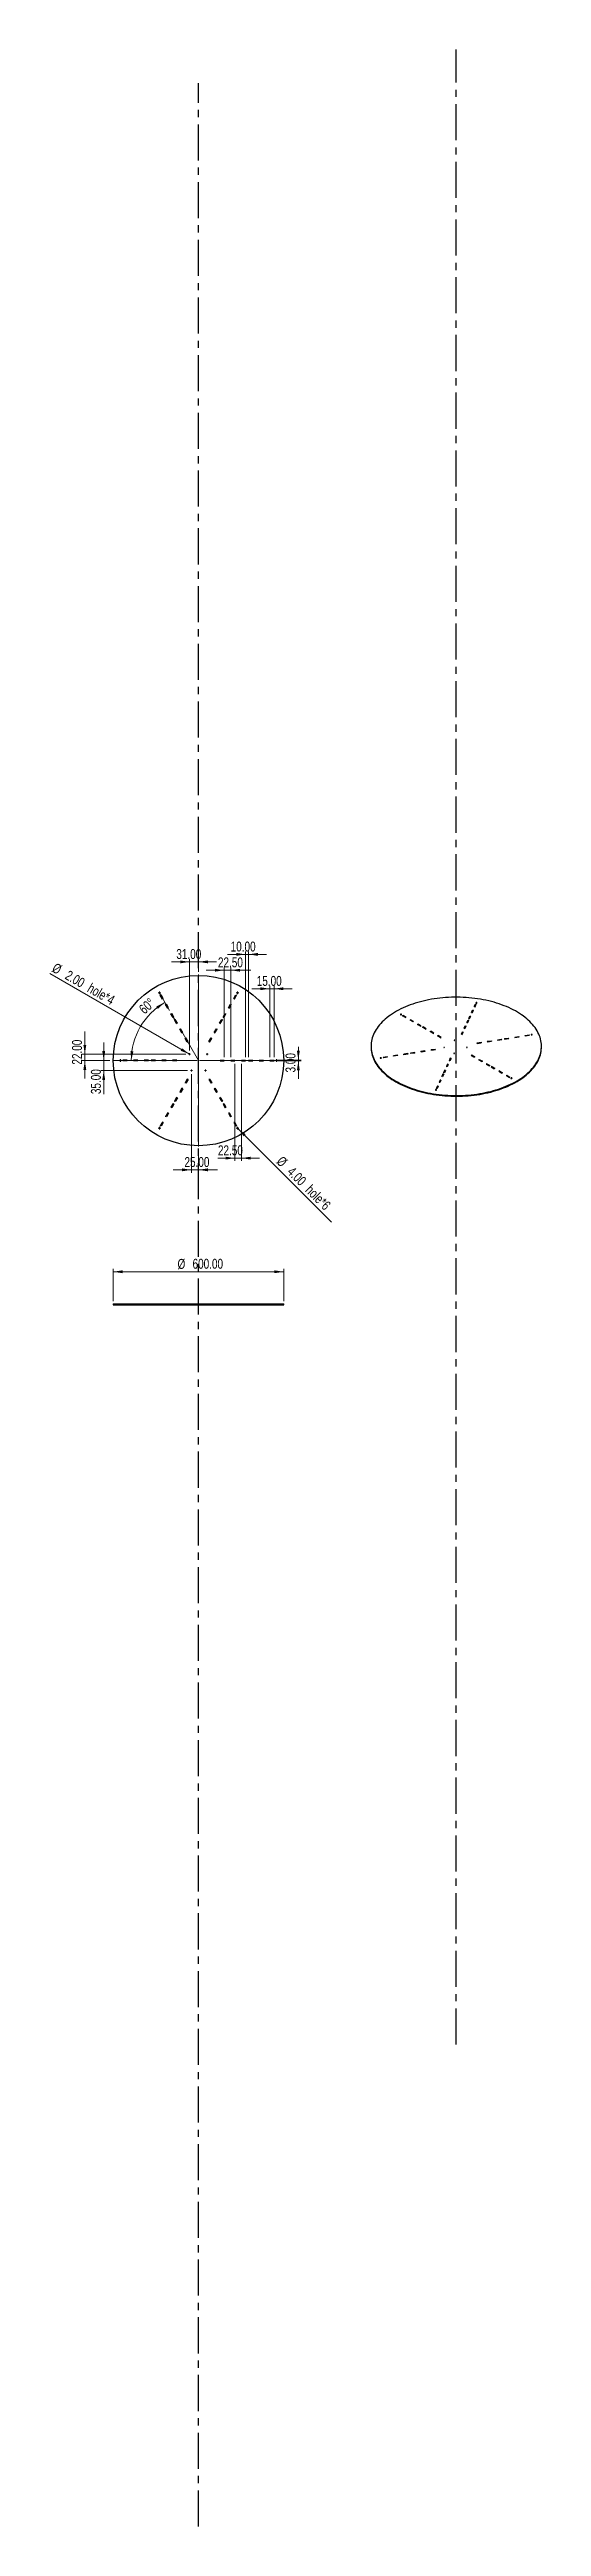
# Model space of a CAD drawing. Header units: millimetres. Extents: x 29 to 202, y -378 to 494.
import ezdxf

# ---------------------------------------------------------------- set-up
doc = ezdxf.new("R2010")
doc.units = ezdxf.units.MM
doc.header["$PDSIZE"] = -1
doc.linetypes.add('CENTERX2', pattern=[20.32, 12.7, -2.54, 2.54, -2.54])
doc.styles.add('SLDTEXTSTYLE0', font='TXT', dxfattribs={"width": 0.75})
doc.dimstyles.new('SLDDIMSTYLE0', dxfattribs={"dimtxt": 3.5, "dimasz": 3.302, "dimexe": 0, "dimexo": 0.0625, "dimgap": 0.875, "dimtad": 1, "dimlfac": 10, "dimrnd": 1e-09, "dimzin": 4, "dimdsep": 46, "dimtxsty": 'SLDTEXTSTYLE0', "dimsah": 1, "dimcen": 0.09, "dimadec": 0, "dimazin": 1, "dimtfac": 1, "dimtofl": 0, "dimtmove": 0, "dimatfit": 3, "dimfxl": 1, "dimfrac": 2, "dimtolj": 1, "dimtzin": 12, "dimarcsym": 0})
doc.dimstyles.new('SLDDIMSTYLE1', dxfattribs={"dimtxt": 3.5, "dimasz": 3.302, "dimexe": 0, "dimexo": 0.0625, "dimgap": 0.875, "dimtad": 1, "dimdec": 4, "dimlfac": 10, "dimzin": 12, "dimdsep": 46, "dimtxsty": 'SLDTEXTSTYLE0', "dimsah": 1, "dimcen": 0.09, "dimazin": 3, "dimtfac": 1, "dimtofl": 0, "dimtmove": 0, "dimatfit": 3, "dimfxl": 1, "dimfrac": 2, "dimtolj": 1, "dimtzin": 12, "dimarcsym": 0})
doc.dimstyles.new('SLDDIMSTYLE2', dxfattribs={"dimtxt": 3.5, "dimasz": 3.302, "dimexe": 0, "dimexo": 0.0625, "dimgap": 0.875, "dimtad": 1, "dimlfac": 10, "dimrnd": 1e-09, "dimzin": 4, "dimdsep": 46, "dimtxsty": 'SLDTEXTSTYLE0', "dimblk1": 'NONE', "dimsah": 1, "dimcen": 0, "dimadec": 0, "dimazin": 1, "dimtfac": 1, "dimtmove": 0, "dimatfit": 3, "dimldrblk": 'NONE', "dimfxl": 1, "dimfrac": 2, "dimtolj": 1, "dimtzin": 12, "dimarcsym": 0})
doc.dimstyles.new('SLDDIMSTYLE3', dxfattribs={"dimtxt": 3.5, "dimasz": 3.302, "dimexe": 0, "dimexo": 0.0625, "dimgap": 0.875, "dimtad": 1, "dimlfac": 10, "dimrnd": 1e-09, "dimzin": 4, "dimdsep": 46, "dimtxsty": 'SLDTEXTSTYLE0', "dimsah": 1, "dimcen": 0.09, "dimadec": 0, "dimazin": 1, "dimtfac": 1, "dimtmove": 0, "dimatfit": 0, "dimfxl": 1, "dimfrac": 2, "dimtolj": 1, "dimtzin": 12, "dimarcsym": 0})

# ---------------------------------------------------------------- blocks, each defined once
blk = doc.blocks.new('_D')
at = {"color": 7, "linetype": 'Continuous', "lineweight": 0}
for p, q in [((51.69, 52.97), (51.69, 64.31)), ((111.69, 63.31), (51.69, 63.31)), ((111.69, 52.97), (111.69, 64.31))]:
    blk.add_line(p, q, dxfattribs=at)
at = {"color": 7, "linetype": 'Continuous', "lineweight": 18}
for points in [[(51.69, 63.31), (55, 62.81), (55, 63.82)], [(111.69, 63.31), (108.39, 63.82), (108.39, 62.81)]]:
    blk.add_solid(points, dxfattribs=at)
at = {"color": 7, "linetype": 'Continuous', "lineweight": 18, "char_height": 3.5, "attachment_point": 1, "style": 'SLDTEXTSTYLE0'}
for s, insert in [('%%c', (74.33, 67.83)), ('600.00', (79.61, 67.88))]:
    blk.add_mtext(s, dxfattribs=dict(at, insert=insert))
blk = doc.blocks.new('_D_1')
at = {"color": 7, "linetype": 'Continuous', "lineweight": 18}
blk.add_arc((81.69, 137.69), 23.65, 120, 180, dxfattribs=at)
for points in [[(69.87, 158.17), (66.85, 156.74), (67.41, 155.9)], [(58.04, 137.69), (58.78, 140.94), (57.76, 141.01)]]:
    blk.add_solid(points, dxfattribs=at)
at = {"color": 7, "linetype": 'Continuous', "lineweight": 18, "insert": (60.38, 156.43), "char_height": 3.5, "attachment_point": 1, "rotation": 41.53491, "style": 'SLDTEXTSTYLE0'}
blk.add_mtext('60°', dxfattribs=at)
blk = doc.blocks.new('_D_2')
at = {"color": 7, "linetype": 'Continuous', "lineweight": 0}
for q in [(29.32, 168.34), (78.68, 139.84)]:
    blk.add_line((78.51, 139.94), q, dxfattribs=at)
at = {"color": 7, "linetype": 'Continuous', "lineweight": 18}
blk.add_solid([(78.51, 139.94), (75.9, 142.03), (75.39, 141.15)], dxfattribs=at)
at = {"color": 7, "linetype": 'Continuous', "lineweight": 18, "char_height": 3.5, "attachment_point": 1, "rotation": 330, "style": 'SLDTEXTSTYLE0'}
for s, insert in [('%%c', (31.57, 172.24)), ('2.00', (36.17, 169.64)), ('hole*4', (44.01, 165.12))]:
    blk.add_mtext(s, dxfattribs=dict(at, insert=insert))
blk = doc.blocks.new('_None')
blk = doc.blocks.new('_D_3')
at = {"color": 7, "linetype": 'Continuous', "lineweight": 0}
for p, q in [((78.59, 172.43), (72.24, 172.43)), ((78.59, 141.24), (78.59, 173.43)), ((78.59, 172.43), (81.69, 172.43)), ((81.69, 168.94), (81.69, 173.43)), ((81.69, 172.43), (88.04, 172.43))]:
    blk.add_line(p, q, dxfattribs=at)
at = {"color": 7, "linetype": 'Continuous', "lineweight": 18}
for points in [[(78.59, 172.43), (75.29, 172.93), (75.29, 171.92)], [(81.69, 172.43), (85, 171.92), (85, 172.93)]]:
    blk.add_solid(points, dxfattribs=at)
at = {"color": 7, "linetype": 'Continuous', "lineweight": 18, "insert": (73.9, 176.94), "char_height": 3.5, "attachment_point": 1, "style": 'SLDTEXTSTYLE0'}
blk.add_mtext('31.00', dxfattribs=at)
blk = doc.blocks.new('_D_4')
at = {"color": 7, "linetype": 'Continuous', "lineweight": 0}
for p, q in [((77.24, 139.89), (40.69, 139.89)), ((41.69, 139.89), (41.69, 147.89)), ((41.69, 139.89), (41.69, 137.69)), ((50.44, 137.69), (40.69, 137.69)), ((41.69, 137.69), (41.69, 131.34))]:
    blk.add_line(p, q, dxfattribs=at)
at = {"color": 7, "linetype": 'Continuous', "lineweight": 18}
for points in [[(41.69, 139.89), (42.2, 143.19), (41.19, 143.19)], [(41.69, 137.69), (41.19, 134.38), (42.2, 134.38)]]:
    blk.add_solid(points, dxfattribs=at)
at = {"color": 7, "linetype": 'Continuous', "lineweight": 18, "insert": (37.18, 136.25), "char_height": 3.5, "attachment_point": 1, "rotation": 90, "style": 'SLDTEXTSTYLE0'}
blk.add_mtext('22.00', dxfattribs=at)
blk = doc.blocks.new('_D_5')
at = {"color": 7, "linetype": 'Continuous', "lineweight": 0}
for p, q in [((79.19, 132.84), (79.19, 98.2)), ((81.69, 106.44), (81.69, 98.2)), ((79.19, 99.2), (72.84, 99.2)), ((79.19, 99.2), (81.69, 99.2)), ((81.69, 99.2), (88.41, 99.2))]:
    blk.add_line(p, q, dxfattribs=at)
at = {"color": 7, "linetype": 'Continuous', "lineweight": 18}
for points in [[(79.19, 99.2), (75.89, 99.71), (75.89, 98.69)], [(81.69, 99.2), (85, 98.69), (85, 99.71)]]:
    blk.add_solid(points, dxfattribs=at)
at = {"color": 7, "linetype": 'Continuous', "lineweight": 18, "insert": (76.77, 103.71), "char_height": 3.5, "attachment_point": 1, "style": 'SLDTEXTSTYLE0'}
blk.add_mtext('25.00', dxfattribs=at)
blk = doc.blocks.new('_D_6')
at = {"color": 7, "linetype": 'Continuous', "lineweight": 0}
for p, q in [((48.34, 137.69), (48.34, 144.04)), ((50.44, 137.69), (47.34, 137.69)), ((77.84, 134.19), (47.34, 134.19)), ((48.34, 134.19), (48.34, 137.69)), ((48.34, 134.19), (48.34, 125.86))]:
    blk.add_line(p, q, dxfattribs=at)
at = {"color": 7, "linetype": 'Continuous', "lineweight": 18}
for points in [[(48.34, 137.69), (48.85, 140.99), (47.83, 140.99)], [(48.34, 134.19), (47.83, 130.88), (48.85, 130.88)]]:
    blk.add_solid(points, dxfattribs=at)
at = {"color": 7, "linetype": 'Continuous', "lineweight": 18, "insert": (43.83, 125.86), "char_height": 3.5, "attachment_point": 1, "rotation": 90, "style": 'SLDTEXTSTYLE0'}
blk.add_mtext('35.00', dxfattribs=at)
blk = doc.blocks.new('_D_7')
at = {"color": 7, "linetype": 'Continuous', "lineweight": 0}
for p, q in [((106.79, 162.97), (100.44, 162.97)), ((106.79, 138.84), (106.79, 163.97)), ((106.79, 162.97), (108.29, 162.97)), ((108.29, 138.84), (108.29, 163.97)), ((108.29, 162.97), (114.64, 162.97))]:
    blk.add_line(p, q, dxfattribs=at)
at = {"color": 7, "linetype": 'Continuous', "lineweight": 18}
for points in [[(106.79, 162.97), (103.49, 163.48), (103.49, 162.46)], [(108.29, 162.97), (111.6, 162.46), (111.6, 163.48)]]:
    blk.add_solid(points, dxfattribs=at)
at = {"color": 7, "linetype": 'Continuous', "lineweight": 18, "insert": (102.21, 167.48), "char_height": 3.5, "attachment_point": 1, "style": 'SLDTEXTSTYLE0'}
blk.add_mtext('15.00', dxfattribs=at)
blk = doc.blocks.new('_D_8')
at = {"color": 7, "linetype": 'Continuous', "lineweight": 0}
for p, q in [((116.85, 137.84), (116.85, 142.53)), ((109.29, 137.84), (117.85, 137.84)), ((109.29, 137.54), (117.85, 137.54)), ((116.85, 137.84), (116.85, 137.54)), ((116.85, 137.54), (116.85, 131.19))]:
    blk.add_line(p, q, dxfattribs=at)
at = {"color": 7, "linetype": 'Continuous', "lineweight": 18}
for points in [[(116.85, 137.84), (117.36, 141.14), (116.35, 141.14)], [(116.85, 137.54), (116.35, 134.23), (117.36, 134.23)]]:
    blk.add_solid(points, dxfattribs=at)
at = {"color": 7, "linetype": 'Continuous', "lineweight": 18, "insert": (112.34, 133.48), "char_height": 3.5, "attachment_point": 1, "rotation": 90, "style": 'SLDTEXTSTYLE0'}
blk.add_mtext('3.00', dxfattribs=at)
blk = doc.blocks.new('_D_9')
at = {"color": 7, "linetype": 'Continuous', "lineweight": 0}
for q in [(95.3, 114.01), (128.52, 80.79)]:
    blk.add_line((95.58, 113.73), q, dxfattribs=at)
at = {"color": 7, "linetype": 'Continuous', "lineweight": 18}
blk.add_solid([(95.58, 113.73), (97.56, 111.03), (98.28, 111.75)], dxfattribs=at)
at = {"color": 7, "linetype": 'Continuous', "lineweight": 18, "char_height": 3.5, "attachment_point": 1, "rotation": 315, "style": 'SLDTEXTSTYLE0'}
for s, insert in [('%%c', (111.36, 104.32)), ('4.00', (115.13, 100.62)), ('hole*6', (121.53, 94.22))]:
    blk.add_mtext(s, dxfattribs=dict(at, insert=insert))
blk = doc.blocks.new('_D_10')
at = {"color": 7, "linetype": 'Continuous', "lineweight": 0}
for p, q in [((90.79, 169.48), (84.44, 169.48)), ((90.79, 138.84), (90.79, 170.48)), ((90.79, 169.48), (93.04, 169.48)), ((93.04, 138.84), (93.04, 170.48)), ((93.04, 169.48), (100.18, 169.48))]:
    blk.add_line(p, q, dxfattribs=at)
at = {"color": 7, "linetype": 'Continuous', "lineweight": 18}
for points in [[(90.79, 169.48), (87.49, 169.99), (87.49, 168.98)], [(93.04, 169.48), (96.35, 168.98), (96.35, 169.99)]]:
    blk.add_solid(points, dxfattribs=at)
at = {"color": 7, "linetype": 'Continuous', "lineweight": 18, "insert": (88.55, 174), "char_height": 3.5, "attachment_point": 1, "style": 'SLDTEXTSTYLE0'}
blk.add_mtext('22.50', dxfattribs=at)
blk = doc.blocks.new('_D_11')
at = {"color": 7, "linetype": 'Continuous', "lineweight": 0}
for p, q in [((94.54, 136.54), (94.54, 102.32)), ((96.79, 136.54), (96.79, 102.32)), ((94.54, 103.32), (88.55, 103.32)), ((94.54, 103.32), (96.79, 103.32)), ((96.79, 103.32), (103.14, 103.32))]:
    blk.add_line(p, q, dxfattribs=at)
at = {"color": 7, "linetype": 'Continuous', "lineweight": 18}
for points in [[(94.54, 103.32), (91.24, 103.82), (91.24, 102.81)], [(96.79, 103.32), (100.1, 102.81), (100.1, 103.82)]]:
    blk.add_solid(points, dxfattribs=at)
at = {"color": 7, "linetype": 'Continuous', "lineweight": 18, "insert": (88.55, 107.83), "char_height": 3.5, "attachment_point": 1, "style": 'SLDTEXTSTYLE0'}
blk.add_mtext('22.50', dxfattribs=at)
blk = doc.blocks.new('_D_12')
at = {"color": 7, "linetype": 'Continuous', "lineweight": 0}
for p, q in [((98.29, 175.07), (91.94, 175.07)), ((98.29, 138.84), (98.29, 176.07)), ((98.29, 175.07), (99.29, 175.07)), ((99.29, 138.84), (99.29, 176.07)), ((99.29, 175.07), (105.64, 175.07))]:
    blk.add_line(p, q, dxfattribs=at)
at = {"color": 7, "linetype": 'Continuous', "lineweight": 18}
for points in [[(98.29, 175.07), (94.99, 175.57), (94.99, 174.56)], [(99.29, 175.07), (102.6, 174.56), (102.6, 175.57)]]:
    blk.add_solid(points, dxfattribs=at)
at = {"color": 7, "linetype": 'Continuous', "lineweight": 18, "insert": (93.03, 179.58), "char_height": 3.5, "attachment_point": 1, "style": 'SLDTEXTSTYLE0'}
blk.add_mtext('10.00', dxfattribs=at)
blk = doc.blocks.new('SW_CENTERMARKSYMBOL_0')
at = {"color": 0, "linetype": 'Continuous', "lineweight": 18}
for p, q in [((0, 0.5), (0, 30.25)), ((-0.5, 0), (-30.25, 0)), ((0, 0), (-0.25, 0)), ((0, 0), (0, 0.25)), ((0, 0), (0, -0.25)), ((0, 0), (0.25, 0)), ((0.5, 0), (30.25, 0)), ((0, -0.5), (0, -30.25))]:
    blk.add_line(p, q, dxfattribs=at)
blk = doc.blocks.new('SW_CENTERMARKSYMBOL_1')
at = {"color": 0, "linetype": 'Continuous', "lineweight": 18}
for p, q in [((-0.25, 0), (-0.45, 0)), ((0, 0), (-0.25, 0)), ((0, 0.25), (0, 0.45)), ((0, 0), (0, 0.25)), ((0, 0), (0, -0.25)), ((0, 0), (0.25, 0)), ((0.25, 0), (0.45, 0)), ((0, -0.25), (0, -0.45))]:
    blk.add_line(p, q, dxfattribs=at)
blk = doc.blocks.new('SW_CENTERMARKSYMBOL_2')
at = {"color": 0, "linetype": 'Continuous', "lineweight": 18}
for p, q in [((-0.25, 0), (-0.45, 0)), ((0, 0), (-0.25, 0)), ((0, 0.25), (0, 0.45)), ((0, 0), (0, 0.25)), ((0, 0), (0, -0.25)), ((0, 0), (0.25, 0)), ((0.25, 0), (0.45, 0)), ((0, -0.25), (0, -0.45))]:
    blk.add_line(p, q, dxfattribs=at)
blk = doc.blocks.new('SW_CENTERMARKSYMBOL_3')
at = {"color": 0, "linetype": 'Continuous', "lineweight": 18}
for p, q in [((-0.25, 0), (-0.45, 0)), ((0, 0), (-0.25, 0)), ((0, 0.25), (0, 0.45)), ((0, 0), (0, 0.25)), ((0, 0), (0, -0.25)), ((0, 0), (0.25, 0)), ((0.25, 0), (0.45, 0)), ((0, -0.25), (0, -0.45))]:
    blk.add_line(p, q, dxfattribs=at)
blk = doc.blocks.new('SW_CENTERMARKSYMBOL_4')
at = {"color": 0, "linetype": 'Continuous', "lineweight": 18}
for p, q in [((-0.25, 0), (-0.45, 0)), ((0, 0), (-0.25, 0)), ((0, 0.25), (0, 0.45)), ((0, 0), (0, 0.25)), ((0, 0), (0, -0.25)), ((0, 0), (0.25, 0)), ((0.25, 0), (0.45, 0)), ((0, -0.25), (0, -0.45))]:
    blk.add_line(p, q, dxfattribs=at)
blk = doc.blocks.new('SW_CENTERMARKSYMBOL_5')
at = {"color": 0, "linetype": 'Continuous', "lineweight": 18}
for p, q in [((-0.25, 0), (-0.45, 0)), ((0, 0), (-0.25, 0)), ((0, 0.25), (0, 0.45)), ((0, 0), (0, 0.25)), ((0, 0), (0, -0.25)), ((0, 0), (0.25, 0)), ((0.25, 0), (0.45, 0)), ((0, -0.25), (0, -0.45))]:
    blk.add_line(p, q, dxfattribs=at)
blk = doc.blocks.new('SW_CENTERMARKSYMBOL_6')
at = {"color": 0, "linetype": 'Continuous', "lineweight": 18}
for p, q in [((-0.25, 0), (-0.45, 0)), ((0, 0), (-0.25, 0)), ((0, 0.25), (0, 0.45)), ((0, 0), (0, 0.25)), ((0, 0), (0, -0.25)), ((0, 0), (0.25, 0)), ((0.25, 0), (0.45, 0)), ((0, -0.25), (0, -0.45))]:
    blk.add_line(p, q, dxfattribs=at)
blk = doc.blocks.new('SW_CENTERMARKSYMBOL_7')
at = {"color": 0, "linetype": 'Continuous', "lineweight": 18}
for p, q in [((-0.25, 0), (-0.35, 0)), ((0, 0), (-0.25, 0)), ((0, 0.25), (0, 0.35)), ((0, 0), (0, 0.25)), ((0, 0), (0, -0.25)), ((0, 0), (0.25, 0)), ((0.25, 0), (0.35, 0)), ((0, -0.25), (0, -0.35))]:
    blk.add_line(p, q, dxfattribs=at)
blk = doc.blocks.new('SW_CENTERMARKSYMBOL_8')
at = {"color": 0, "linetype": 'Continuous', "lineweight": 18}
for p, q in [((-0.25, 0), (-0.35, 0)), ((0, 0), (-0.25, 0)), ((0, 0.25), (0, 0.35)), ((0, 0), (0, 0.25)), ((0, 0), (0, -0.25)), ((0, 0), (0.25, 0)), ((0.25, 0), (0.35, 0)), ((0, -0.25), (0, -0.35))]:
    blk.add_line(p, q, dxfattribs=at)
blk = doc.blocks.new('SW_CENTERMARKSYMBOL_9')
at = {"color": 0, "linetype": 'Continuous', "lineweight": 18}
for p, q in [((-0.25, 0), (-0.35, 0)), ((0, 0), (-0.25, 0)), ((0, 0.25), (0, 0.35)), ((0, 0), (0, 0.25)), ((0, 0), (0, -0.25)), ((0, 0), (0.25, 0)), ((0.25, 0), (0.35, 0)), ((0, -0.25), (0, -0.35))]:
    blk.add_line(p, q, dxfattribs=at)
blk = doc.blocks.new('SW_CENTERMARKSYMBOL_10')
at = {"color": 0, "linetype": 'Continuous', "lineweight": 18}
for p, q in [((-0.25, 0), (-0.35, 0)), ((0, 0), (-0.25, 0)), ((0, 0.25), (0, 0.35)), ((0, 0), (0, 0.25)), ((0, 0), (0, -0.25)), ((0, 0), (0.25, 0)), ((0.25, 0), (0.35, 0)), ((0, -0.25), (0, -0.35))]:
    blk.add_line(p, q, dxfattribs=at)

msp = doc.modelspace()

# ---------------------------------------------------------------- linework, layer by layer
at = {"color": 7, "linetype": 'CENTERX2'}
for p, q in [((172.430414, -208.803449), (172.430414, 493.672949)), ((81.693043, -378.484021), (81.693043, 481.823741))]:
    msp.add_line(p, q, dxfattribs=at)
at = {"color": 7, "linetype": 'CENTERX2', "lineweight": 18}
msp.add_line((81.693043, 137.685426), (67.943043, 161.501124), dxfattribs=at)
at = {"color": 7, "linetype": 'Continuous', "lineweight": 25}
for p, q in [((68.263139, 160.646701), (68.522947, 160.796701)), ((69.013139, 159.347663), (68.263139, 160.646701)), ((69.272947, 159.497663), (68.522947, 160.796701)), ((69.013139, 159.347663), (69.272947, 159.497663)), ((70.138139, 157.399106), (70.397947, 157.549106)), ((70.888139, 156.100068), (70.138139, 157.399106)), ((71.147947, 156.250068), (70.397947, 157.549106)), ((92.238139, 156.250068), (92.988139, 157.549106)), ((92.497947, 156.100068), (93.247947, 157.399106)), ((92.988139, 157.549106), (93.247947, 157.399106)), ((94.113139, 159.497663), (94.863139, 160.796701)), ((94.113139, 159.497663), (94.372947, 159.347663)), ((94.372947, 159.347663), (95.122947, 160.646701)), ((94.863139, 160.796701), (95.122947, 160.646701)), ((178.781883, 156.698313), (179.170111, 157.534739)), ((178.887966, 156.681904), (179.170111, 157.289777)), ((179.071661, 156.653489), (179.459889, 157.489915)), ((179.170111, 157.534739), (179.459889, 157.489915)), ((179.170111, 157.289777), (179.170111, 157.534739)), ((179.170111, 157.289777), (179.353806, 157.261362)), ((70.888139, 156.100068), (71.147947, 156.250068)), ((72.013139, 154.151511), (72.272947, 154.301511)), ((72.763139, 152.852473), (72.013139, 154.151511)), ((73.022947, 153.002473), (72.272947, 154.301511)), ((72.763139, 152.852473), (73.022947, 153.002473)), ((73.263139, 151.986447), (73.522947, 152.136447)), ((74.013139, 150.687409), (73.263139, 151.986447)), ((74.272947, 150.837409), (73.522947, 152.136447)), ((74.013139, 150.687409), (74.272947, 150.837409)), ((75.138139, 148.738852), (75.397947, 148.888852)), ((75.888139, 147.439814), (75.138139, 148.738852)), ((76.147947, 147.589814), (75.397947, 148.888852)), ((87.238139, 147.589814), (87.988139, 148.888852)), ((87.497947, 147.439814), (88.247947, 148.738852)), ((87.988139, 148.888852), (88.247947, 148.738852)), ((89.113139, 150.837409), (89.863139, 152.136447)), ((89.113139, 150.837409), (89.372947, 150.687409)), ((89.372947, 150.687409), (90.122947, 151.986447)), ((89.863139, 152.136447), (90.122947, 151.986447)), ((90.363139, 153.002473), (91.113139, 154.301511)), ((90.363139, 153.002473), (90.622947, 152.852473)), ((90.622947, 152.852473), (91.372947, 154.151511)), ((91.113139, 154.301511), (91.372947, 154.151511)), ((92.238139, 156.250068), (92.497947, 156.100068)), ((153.515307, 153.476709), (153.727439, 153.59917)), ((154.575968, 152.864403), (153.515307, 153.476709)), ((154.7881, 152.986864), (153.727439, 153.59917)), ((153.727439, 153.354248), (153.727439, 153.59917)), ((154.575968, 152.864403), (154.7881, 152.986864)), ((156.166958, 151.945944), (156.37909, 152.068405)), ((157.227618, 151.333638), (156.166958, 151.945944)), ((157.43975, 151.456099), (156.37909, 152.068405)), ((156.37909, 151.823483), (156.37909, 152.068405)), ((157.227618, 151.333638), (157.43975, 151.456099)), ((158.818608, 150.415179), (159.03074, 150.53764)), ((159.879268, 149.802873), (158.818608, 150.415179)), ((160.0914, 149.925334), (159.03074, 150.53764)), ((159.03074, 150.292718), (159.03074, 150.53764)), ((159.879268, 149.802873), (160.0914, 149.925334)), ((160.586375, 149.394669), (160.798507, 149.51713)), ((161.647035, 148.782363), (160.586375, 149.394669)), ((161.859167, 148.904824), (160.798507, 149.51713)), ((160.798507, 149.272207), (160.798507, 149.51713)), ((161.647035, 148.782363), (161.859167, 148.904824)), ((175.223121, 149.031078), (175.61135, 149.867504)), ((175.223121, 149.031078), (175.512899, 148.986254)), ((175.329204, 149.014669), (175.61135, 149.622542)), ((175.512899, 148.986254), (175.901127, 149.82268)), ((175.61135, 149.867504), (175.901127, 149.82268)), ((175.61135, 149.622542), (175.61135, 149.867504)), ((175.61135, 149.622542), (175.795044, 149.594127)), ((176.193692, 151.122142), (176.581921, 151.958568)), ((176.193692, 151.122142), (176.48347, 151.077318)), ((176.299776, 151.105733), (176.581921, 151.713606)), ((176.48347, 151.077318), (176.871699, 151.913744)), ((176.581921, 151.958568), (176.871699, 151.913744)), ((176.581921, 151.713606), (176.581921, 151.958568)), ((176.581921, 151.713606), (176.765616, 151.685191)), ((176.84074, 152.516185), (177.228969, 153.352611)), ((176.84074, 152.516185), (177.130518, 152.471361)), ((176.946823, 152.499776), (177.228969, 153.107648)), ((177.130518, 152.471361), (177.518746, 153.307787)), ((177.228969, 153.352611), (177.518746, 153.307787)), ((177.228969, 153.107648), (177.228969, 153.352611)), ((177.228969, 153.107648), (177.412663, 153.079234)), ((177.811311, 154.607249), (178.19954, 155.443675)), ((177.811311, 154.607249), (178.101089, 154.562425)), ((177.917395, 154.59084), (178.19954, 155.198713)), ((178.101089, 154.562425), (178.489318, 155.398851)), ((178.19954, 155.443675), (178.489318, 155.398851)), ((178.19954, 155.198713), (178.19954, 155.443675)), ((178.19954, 155.198713), (178.383235, 155.170298)), ((178.781883, 156.698313), (179.071661, 156.653489)), ((75.888139, 147.439814), (76.147947, 147.589814)), ((77.013139, 145.491257), (77.272947, 145.641257)), ((77.763139, 144.192219), (77.013139, 145.491257)), ((78.022947, 144.342219), (77.272947, 145.641257)), ((77.763139, 144.192219), (78.022947, 144.342219)), ((85.363139, 144.342219), (86.113139, 145.641257)), ((85.363139, 144.342219), (85.622947, 144.192219)), ((85.622947, 144.192219), (86.372947, 145.491257)), ((86.113139, 145.641257), (86.372947, 145.491257)), ((87.238139, 147.589814), (87.497947, 147.439814)), ((142.430414, 142.679712), (142.430414, 142.43475)), ((151.769074, 139.573386), (150.320186, 139.349266)), ((151.84672, 139.406101), (151.769074, 139.573386)), ((151.769074, 139.39409), (151.769074, 139.573386)), ((155.391296, 140.133685), (153.942408, 139.909565)), ((154.020053, 139.74228), (153.942408, 139.909565)), ((155.468942, 139.9664), (154.020053, 139.74228)), ((155.468942, 139.9664), (155.391296, 140.133685)), ((155.391296, 139.954389), (155.391296, 140.133685)), ((157.806111, 140.507217), (156.357222, 140.283098)), ((156.434868, 140.115813), (156.357222, 140.283098)), ((157.883757, 140.339932), (156.434868, 140.115813)), ((157.883757, 140.339932), (157.806111, 140.507217)), ((157.806111, 140.327922), (157.806111, 140.507217)), ((161.428333, 141.067516), (159.979444, 140.843397)), ((160.05709, 140.676112), (159.979444, 140.843397)), ((161.505978, 140.900231), (160.05709, 140.676112)), ((161.505978, 140.900231), (161.428333, 141.067516)), ((161.428333, 140.888221), (161.428333, 141.067516)), ((163.238026, 147.863903), (163.450158, 147.986365)), ((164.298686, 147.251597), (163.238026, 147.863903)), ((164.510818, 147.374059), (163.450158, 147.986365)), ((163.450158, 147.741442), (163.450158, 147.986365)), ((165.050555, 141.627815), (163.601666, 141.403696)), ((163.679312, 141.236411), (163.601666, 141.403696)), ((165.1282, 141.46053), (163.679312, 141.236411)), ((164.298686, 147.251597), (164.510818, 147.374059)), ((165.1282, 141.46053), (165.050555, 141.627815)), ((165.050555, 141.44852), (165.050555, 141.627815)), ((165.889676, 146.333138), (166.101808, 146.455599)), ((166.950336, 145.720832), (165.889676, 146.333138)), ((167.162468, 145.843293), (166.101808, 146.455599)), ((166.101808, 146.210677), (166.101808, 146.455599)), ((166.950336, 145.720832), (167.162468, 145.843293)), ((174.25255, 146.940014), (174.640778, 147.77644)), ((174.25255, 146.940014), (174.542327, 146.89519)), ((174.358633, 146.923605), (174.640778, 147.531477)), ((174.542327, 146.89519), (174.930556, 147.731616)), ((174.640778, 147.77644), (174.930556, 147.731616)), ((174.640778, 147.531477), (174.640778, 147.77644)), ((174.640778, 147.531477), (174.824473, 147.503063)), ((177.910491, 139.638592), (177.698359, 139.51613)), ((177.910491, 139.638592), (178.971151, 139.026286)), ((177.910491, 139.393669), (177.910491, 139.638592)), ((179.732627, 143.898894), (181.181516, 144.123013)), ((179.732627, 143.898894), (179.810273, 143.731609)), ((179.810273, 143.731609), (181.259162, 143.955728)), ((181.181516, 144.123013), (181.259162, 143.955728)), ((181.181516, 143.943718), (181.181516, 144.123013)), ((183.354849, 144.459193), (184.803738, 144.683312)), ((183.354849, 144.459193), (183.432495, 144.291908)), ((183.432495, 144.291908), (184.881383, 144.516027)), ((184.803738, 144.683312), (184.881383, 144.516027)), ((184.803738, 144.504017), (184.803738, 144.683312)), ((186.977071, 145.019492), (188.42596, 145.243611)), ((186.977071, 145.019492), (187.054717, 144.852206)), ((187.054717, 144.852206), (188.503605, 145.076326)), ((188.42596, 145.243611), (188.503605, 145.076326)), ((188.42596, 145.064316), (188.42596, 145.243611)), ((189.391885, 145.393024), (190.840774, 145.617144)), ((189.391885, 145.393024), (189.469531, 145.225739)), ((189.469531, 145.225739), (190.91842, 145.449859)), ((190.840774, 145.617144), (190.91842, 145.449859)), ((190.840774, 145.437848), (190.840774, 145.617144)), ((193.014107, 145.953323), (194.462996, 146.177443)), ((193.014107, 145.953323), (193.091753, 145.786038)), ((193.091753, 145.786038), (194.540642, 146.010158)), ((194.462996, 146.177443), (194.540642, 146.010158)), ((194.462996, 145.998147), (194.462996, 146.177443)), ((196.636329, 146.513622), (198.085218, 146.737742)), ((196.636329, 146.513622), (196.713975, 146.346337)), ((196.713975, 146.346337), (198.162864, 146.570457)), ((198.085218, 146.737742), (198.162864, 146.570457)), ((198.085218, 146.558446), (198.085218, 146.737742)), ((202.430414, 142.43475), (202.430414, 142.679712)), ((56.593043, 137.835426), (55.093043, 137.835426)), ((55.093043, 137.535426), (55.093043, 137.835426)), ((56.593043, 137.535426), (55.093043, 137.535426)), ((56.593043, 137.535426), (56.593043, 137.835426)), ((60.343043, 137.835426), (58.843043, 137.835426)), ((58.843043, 137.535426), (58.843043, 137.835426)), ((60.343043, 137.535426), (58.843043, 137.535426)), ((60.343043, 137.535426), (60.343043, 137.835426)), ((64.093043, 137.835426), (62.593043, 137.835426)), ((62.593043, 137.535426), (62.593043, 137.835426)), ((64.093043, 137.535426), (62.593043, 137.535426)), ((64.093043, 137.535426), (64.093043, 137.835426)), ((66.593043, 137.835426), (65.093043, 137.835426)), ((65.093043, 137.535426), (65.093043, 137.835426)), ((66.593043, 137.535426), (65.093043, 137.535426)), ((66.593043, 137.535426), (66.593043, 137.835426)), ((70.343043, 137.835426), (68.843043, 137.835426)), ((68.843043, 137.535426), (68.843043, 137.835426)), ((70.343043, 137.535426), (68.843043, 137.535426)), ((70.343043, 137.535426), (70.343043, 137.835426)), ((74.093043, 137.835426), (72.593043, 137.835426)), ((72.593043, 137.535426), (72.593043, 137.835426)), ((74.093043, 137.535426), (72.593043, 137.535426)), ((74.093043, 137.535426), (74.093043, 137.835426)), ((77.763139, 131.178633), (77.013139, 129.879594)), ((78.022947, 131.028633), (77.272947, 129.729594)), ((78.022947, 131.028633), (77.763139, 131.178633)), ((85.622947, 131.178633), (85.363139, 131.028633)), ((85.363139, 131.028633), (86.113139, 129.729594)), ((85.622947, 131.178633), (86.372947, 129.879594)), ((89.293043, 137.835426), (89.293043, 137.535426)), ((89.293043, 137.835426), (90.793043, 137.835426)), ((89.293043, 137.535426), (90.793043, 137.535426)), ((90.793043, 137.835426), (90.793043, 137.535426)), ((93.043043, 137.835426), (93.043043, 137.535426)), ((93.043043, 137.835426), (94.543043, 137.835426)), ((93.043043, 137.535426), (94.543043, 137.535426)), ((94.543043, 137.835426), (94.543043, 137.535426)), ((96.793043, 137.835426), (96.793043, 137.535426)), ((96.793043, 137.835426), (98.293043, 137.835426)), ((96.793043, 137.535426), (98.293043, 137.535426)), ((98.293043, 137.835426), (98.293043, 137.535426)), ((99.293043, 137.835426), (99.293043, 137.535426)), ((99.293043, 137.835426), (100.793043, 137.835426)), ((99.293043, 137.535426), (100.793043, 137.535426)), ((100.793043, 137.835426), (100.793043, 137.535426)), ((103.043043, 137.835426), (103.043043, 137.535426)), ((103.043043, 137.835426), (104.543043, 137.835426)), ((103.043043, 137.535426), (104.543043, 137.535426)), ((104.543043, 137.835426), (104.543043, 137.535426)), ((106.793043, 137.835426), (106.793043, 137.535426)), ((106.793043, 137.835426), (108.293043, 137.835426)), ((106.793043, 137.535426), (108.293043, 137.535426)), ((108.293043, 137.835426), (108.293043, 137.535426)), ((148.146853, 139.013087), (146.697964, 138.788967)), ((146.77561, 138.621682), (146.697964, 138.788967)), ((148.224498, 138.845802), (146.77561, 138.621682)), ((148.224498, 138.845802), (148.146853, 139.013087)), ((148.146853, 138.833791), (148.146853, 139.013087)), ((150.397831, 139.181981), (150.320186, 139.349266)), ((151.84672, 139.406101), (150.397831, 139.181981)), ((167.73031, 132.888063), (167.342081, 132.051637)), ((167.631859, 132.006813), (167.342081, 132.051637)), ((167.73031, 132.643101), (167.448164, 132.035228)), ((168.020087, 132.843239), (167.631859, 132.006813)), ((168.020087, 132.843239), (167.73031, 132.888063)), ((167.73031, 132.643101), (167.73031, 132.888063)), ((167.914004, 132.614686), (167.73031, 132.643101)), ((168.377357, 134.282106), (167.989129, 133.44568)), ((168.278906, 133.400856), (167.989129, 133.44568)), ((168.377357, 134.037143), (168.095212, 133.42927)), ((168.667135, 134.237282), (168.278906, 133.400856)), ((168.667135, 134.237282), (168.377357, 134.282106)), ((168.377357, 134.037143), (168.377357, 134.282106)), ((168.561052, 134.008729), (168.377357, 134.037143)), ((169.347929, 136.37317), (168.9597, 135.536744)), ((169.249478, 135.49192), (168.9597, 135.536744)), ((169.347929, 136.128207), (169.065783, 135.520335)), ((169.637706, 136.328346), (169.249478, 135.49192)), ((169.637706, 136.328346), (169.347929, 136.37317)), ((169.347929, 136.128207), (169.347929, 136.37317)), ((169.531623, 136.099793), (169.347929, 136.128207)), ((170.3185, 138.464234), (169.930272, 137.627808)), ((170.220049, 137.582984), (169.930272, 137.627808)), ((170.3185, 138.219272), (170.036355, 137.611399)), ((170.608278, 138.41941), (170.220049, 137.582984)), ((170.608278, 138.41941), (170.3185, 138.464234)), ((170.3185, 138.219272), (170.3185, 138.464234)), ((170.502195, 138.190857), (170.3185, 138.219272)), ((177.698359, 139.51613), (178.759019, 138.903824)), ((178.971151, 139.026286), (178.759019, 138.903824)), ((180.562142, 138.107827), (180.35001, 137.985365)), ((180.35001, 137.985365), (181.41067, 137.373059)), ((180.562142, 138.107827), (181.622802, 137.49552)), ((180.562142, 137.862904), (180.562142, 138.107827)), ((181.622802, 137.49552), (181.41067, 137.373059)), ((183.213792, 136.577061), (183.00166, 136.4546)), ((183.00166, 136.4546), (184.06232, 135.842294)), ((183.213792, 136.577061), (184.274452, 135.964755)), ((183.213792, 136.332139), (183.213792, 136.577061)), ((184.274452, 135.964755), (184.06232, 135.842294)), ((184.981559, 135.556551), (184.769427, 135.43409)), ((184.769427, 135.43409), (185.830087, 134.821784)), ((184.981559, 135.556551), (186.042219, 134.944245)), ((184.981559, 135.311629), (184.981559, 135.556551)), ((186.042219, 134.944245), (185.830087, 134.821784)), ((187.63321, 134.025786), (187.421078, 133.903325)), ((187.421078, 133.903325), (188.481738, 133.291019)), ((187.63321, 134.025786), (188.69387, 133.41348)), ((187.63321, 133.780864), (187.63321, 134.025786)), ((188.69387, 133.41348), (188.481738, 133.291019)), ((190.28486, 132.495021), (190.072728, 132.37256)), ((190.072728, 132.37256), (191.133388, 131.760253)), ((190.28486, 132.495021), (191.34552, 131.882715)), ((190.28486, 132.250098), (190.28486, 132.495021)), ((191.34552, 131.882715), (191.133388, 131.760253)), ((72.763139, 122.518379), (72.013139, 121.21934)), ((73.022947, 122.368379), (72.272947, 121.06934)), ((73.022947, 122.368379), (72.763139, 122.518379)), ((74.013139, 124.683442), (73.263139, 123.384404)), ((73.522947, 123.234404), (73.263139, 123.384404)), ((74.272947, 124.533442), (73.522947, 123.234404)), ((74.272947, 124.533442), (74.013139, 124.683442)), ((75.888139, 127.931037), (75.138139, 126.631999)), ((75.397947, 126.481999), (75.138139, 126.631999)), ((76.147947, 127.781037), (75.397947, 126.481999)), ((76.147947, 127.781037), (75.888139, 127.931037)), ((77.272947, 129.729594), (77.013139, 129.879594)), ((86.372947, 129.879594), (86.113139, 129.729594)), ((87.497947, 127.931037), (87.238139, 127.781037)), ((87.238139, 127.781037), (87.988139, 126.481999)), ((87.497947, 127.931037), (88.247947, 126.631999)), ((88.247947, 126.631999), (87.988139, 126.481999)), ((89.372947, 124.683442), (89.113139, 124.533442)), ((89.113139, 124.533442), (89.863139, 123.234404)), ((89.372947, 124.683442), (90.122947, 123.384404)), ((90.122947, 123.384404), (89.863139, 123.234404)), ((90.622947, 122.518379), (90.363139, 122.368379)), ((90.363139, 122.368379), (91.113139, 121.06934)), ((90.622947, 122.518379), (91.372947, 121.21934)), ((165.789167, 128.705934), (165.400938, 127.869509)), ((165.690716, 127.824685), (165.400938, 127.869509)), ((165.789167, 128.460972), (165.507022, 127.853099)), ((166.078945, 128.661111), (165.690716, 127.824685)), ((166.078945, 128.661111), (165.789167, 128.705934)), ((165.789167, 128.460972), (165.789167, 128.705934)), ((165.972861, 128.432558), (165.789167, 128.460972)), ((166.759738, 130.796999), (166.37151, 129.960573)), ((166.661287, 129.915749), (166.37151, 129.960573)), ((166.759738, 130.552036), (166.477593, 129.944164)), ((167.049516, 130.752175), (166.661287, 129.915749)), ((167.049516, 130.752175), (166.759738, 130.796999)), ((166.759738, 130.552036), (166.759738, 130.796999)), ((166.943433, 130.523622), (166.759738, 130.552036)), ((69.013139, 116.023188), (68.263139, 114.72415)), ((68.522947, 114.57415), (68.263139, 114.72415)), ((69.272947, 115.873188), (68.522947, 114.57415)), ((69.272947, 115.873188), (69.013139, 116.023188)), ((70.888139, 119.270783), (70.138139, 117.971745)), ((70.397947, 117.821745), (70.138139, 117.971745)), ((71.147947, 119.120783), (70.397947, 117.821745)), ((71.147947, 119.120783), (70.888139, 119.270783)), ((72.272947, 121.06934), (72.013139, 121.21934)), ((91.372947, 121.21934), (91.113139, 121.06934)), ((92.497947, 119.270783), (92.238139, 119.120783)), ((92.238139, 119.120783), (92.988139, 117.821745)), ((92.497947, 119.270783), (93.247947, 117.971745)), ((93.247947, 117.971745), (92.988139, 117.821745)), ((94.372947, 116.023188), (94.113139, 115.873188)), ((94.113139, 115.873188), (94.863139, 114.57415)), ((94.372947, 116.023188), (95.122947, 114.72415)), ((95.122947, 114.72415), (94.863139, 114.57415)), ((51.693043, 51.96986), (51.693043, 51.66986)), ((51.693043, 51.96986), (81.693043, 51.96986)), ((51.693043, 51.66986), (81.693043, 51.66986)), ((81.693043, 51.96986), (111.693043, 51.96986)), ((81.693043, 51.66986), (111.693043, 51.66986)), ((111.693043, 51.66986), (111.693043, 51.96986))]:
    msp.add_line(p, q, dxfattribs=at)
at = {"color": 7, "linetype": 'Continuous', "lineweight": 25, "flags": 128}
for points in [[(151.21721, 130.43359), (151.957911, 130.020428), (152.722743, 129.622187), (153.510806, 129.239338), (154.321169, 128.872331), (155.152879, 128.5216), (156.004954, 128.187557), (156.87639, 127.870596), (157.76616, 127.571091), (158.673215, 127.289396), (159.596487, 127.025841), (160.534886, 126.780739), (161.487307, 126.554376), (162.452627, 126.347022), (163.429708, 126.158919), (164.417398, 125.990289), (165.414534, 125.841332), (166.419939, 125.712223), (167.432429, 125.603114), (168.450811, 125.514134), (169.473883, 125.445388), (170.500441, 125.396956), (171.529273, 125.368895), (172.559167, 125.36124), (173.58891, 125.373998), (174.617287, 125.407156), (175.643086, 125.460673), (176.665099, 125.534486), (177.68212, 125.628509), (178.69295, 125.742631), (179.696399, 125.876717), (180.691283, 126.03061), (181.67643, 126.204127), (182.650678, 126.397065), (183.612879, 126.609195), (184.561899, 126.840268), (185.49662, 127.090012), (186.415938, 127.358132), (187.318772, 127.644311), (188.204056, 127.948214), (189.070747, 128.269481), (189.917824, 128.607734), (190.744288, 128.962574), (191.549165, 129.333582), (192.331506, 129.720322), (193.090389, 130.122338), (193.824919, 130.539156), (194.534231, 130.970284), (195.217488, 131.415214), (195.873886, 131.873422), (196.50265, 132.344368), (197.103039, 132.827496), (197.674346, 133.322238), (198.215897, 133.82801), (198.727054, 134.344215), (199.207214, 134.870245), (199.655812, 135.405481), (200.072318, 135.949292), (200.456242, 136.501035), (200.807131, 137.060062), (201.124571, 137.625712), (201.408189, 138.19732), (201.657649, 138.774212), (201.872659, 139.355707), (202.052964, 139.94112), (202.198352, 140.529761), (202.308651, 141.120937), (202.383732, 141.713949), (202.423507, 142.308101), (202.427927, 142.90269), (202.396989, 143.497016), (202.330727, 144.090379), (202.229222, 144.682079), (202.092592, 145.271419), (201.920997, 145.857704), (201.714642, 146.440243), (201.473768, 147.01835), (201.19866, 147.591342), (200.889642, 148.158545), (200.547078, 148.719289), (200.171372, 149.272915), (199.762967, 149.818769), (199.322344, 150.356208), (198.850023, 150.884598), (198.34656, 151.403318), (197.812549, 151.911754), (197.248619, 152.409308), (196.655435, 152.895394), (196.033697, 153.369438), (195.384136, 153.830882), (194.70752, 154.279181), (194.004644, 154.713808), (193.276339, 155.13425), (192.523461, 155.540011), (191.746899, 155.930614), (190.947569, 156.305597), (190.126411, 156.664519), (189.284395, 157.006957), (188.422512, 157.332507), (187.541779, 157.640785), (186.643234, 157.931428), (185.727936, 158.204093), (184.796963, 158.458459), (183.851414, 158.694226), (182.892402, 158.911117), (181.921059, 159.108875), (180.938528, 159.287267), (179.945969, 159.446084), (178.944551, 159.585137), (177.935454, 159.704264), (176.919869, 159.803323), (175.898992, 159.882198), (174.874026, 159.940796), (173.846179, 159.979047), (172.816664, 159.996908), (171.786694, 159.994356), (170.757483, 159.971395), (169.730243, 159.928051), (168.706186, 159.864377), (167.686519, 159.780446), (166.672444, 159.676358), (165.665156, 159.552236), (164.665842, 159.408225), (163.675681, 159.244496), (162.695839, 159.061242), (161.727472, 158.858678), (160.77172, 158.637044), (159.829711, 158.3966), (158.902555, 158.13763), (157.991345, 157.860439), (157.097154, 157.565355), (156.221037, 157.252724), (155.364027, 156.922915), (154.527133, 156.576318), (153.711343, 156.21334), (152.917617, 155.83441), (152.146891, 155.439974), (151.400075, 155.030497), (150.678047, 154.606462), (149.98166, 154.168368), (149.311734, 153.716732), (148.669058, 153.252087), (148.054391, 152.774979), (147.468457, 152.285972), (146.911946, 151.785642), (146.385514, 151.274578), (145.889783, 150.753383), (145.425335, 150.222672), (144.99272, 149.683069), (144.592446, 149.135212), (144.224985, 148.579745), (143.890771, 148.017323), (143.590198, 147.44861), (143.32362, 146.874276), (143.09135, 146.294997), (142.893664, 145.711457), (142.730793, 145.124344), (142.602931, 144.534348), (142.510227, 143.942167), (142.452791, 143.348497), (142.43069, 142.75404), (142.443951, 142.159494), (142.492558, 141.565562), (142.576454, 140.972943), (142.695539, 140.382336), (142.849674, 139.794437), (143.038677, 139.209939), (143.262325, 138.629531), (143.520354, 138.053897), (143.81246, 137.483715), (144.138299, 136.919658), (144.497487, 136.362391), (144.8896, 135.81257), (145.314177, 135.270844), (145.770716, 134.73785), (146.25868, 134.214218), (146.777493, 133.700565), (147.326544, 133.197496), (147.905186, 132.705603), (148.512737, 132.225468), (149.14848, 131.757655), (149.811667, 131.302716), (150.501514, 130.861188), (151.21721, 130.43359)], [(179.406516, 157.932542), (179.471401, 157.907514), (179.547937, 157.898725), (179.624474, 157.907514), (179.689359, 157.932542), (179.732713, 157.969999), (179.747937, 158.014182), (179.732713, 158.058366), (179.689359, 158.095823), (179.624474, 158.120851), (179.547937, 158.12964), (179.471401, 158.120851), (179.406516, 158.095823), (179.363162, 158.058366), (179.347937, 158.014182), (179.363162, 157.969999), (179.406516, 157.932542)], [(152.843556, 153.823683), (152.908441, 153.798655), (152.984977, 153.789866), (153.061514, 153.798655), (153.126399, 153.823683), (153.169753, 153.86114), (153.184977, 153.905323), (153.169753, 153.949507), (153.126399, 153.986964), (153.061514, 154.011992), (152.984977, 154.020781), (152.908441, 154.011992), (152.843556, 153.986964), (152.800201, 153.949507), (152.784977, 153.905323), (152.800201, 153.86114), (152.843556, 153.823683)], [(142.430414, 142.43475), (142.443951, 141.914532), (142.492558, 141.3206), (142.576454, 140.727981), (142.695539, 140.137374), (142.849674, 139.549475), (143.038677, 138.964977), (143.262325, 138.384568), (143.520354, 137.808934), (143.81246, 137.238753), (144.138299, 136.674696), (144.497487, 136.117429), (144.8896, 135.567608), (145.314177, 135.025881), (145.770716, 134.492888), (146.25868, 133.969256), (146.777493, 133.455603), (147.326544, 132.952533), (147.905186, 132.460641), (148.512737, 131.980505), (149.14848, 131.512692), (149.811667, 131.057754), (150.501514, 130.616225), (151.21721, 130.188628)], [(151.21721, 130.188628), (151.957911, 129.775465), (152.722743, 129.377225), (153.510806, 128.994376), (154.321169, 128.627369), (155.152879, 128.276637), (156.004954, 127.942594), (156.87639, 127.625634), (157.76616, 127.326129), (158.673215, 127.044434), (159.596487, 126.780879), (160.534886, 126.535776), (161.487307, 126.309414), (162.452627, 126.102059), (163.429708, 125.913956), (164.417398, 125.745327), (165.414534, 125.59637), (166.419939, 125.467261), (167.432429, 125.358152), (168.450811, 125.269172), (169.473883, 125.200425), (170.500441, 125.151993), (171.529273, 125.123933), (172.559167, 125.116278), (173.58891, 125.129036), (174.617287, 125.162193), (175.643086, 125.21571), (176.665099, 125.289524), (177.68212, 125.383547), (178.69295, 125.497669), (179.696399, 125.631755), (180.691283, 125.785648), (181.67643, 125.959165), (182.650678, 126.152102), (183.612879, 126.364233), (184.561899, 126.595306), (185.49662, 126.84505), (186.415938, 127.113169), (187.318772, 127.399349), (188.204056, 127.703252), (189.070747, 128.024519), (189.917824, 128.362771), (190.744288, 128.717611), (191.549165, 129.08862), (192.331506, 129.47536), (193.090389, 129.877376), (193.824919, 130.294193), (194.534231, 130.725322), (195.217488, 131.170252), (195.873886, 131.62846), (196.50265, 132.099406), (197.103039, 132.582534), (197.674346, 133.077276), (198.215897, 133.583047), (198.727054, 134.099253), (199.207214, 134.625283), (199.655812, 135.160519), (200.072318, 135.704329), (200.456242, 136.256073), (200.807131, 136.815099), (201.124571, 137.38075), (201.408189, 137.952358), (201.657649, 138.52925), (201.872659, 139.110745), (202.052964, 139.696158), (202.198352, 140.284799), (202.308651, 140.875974), (202.383732, 141.468987), (202.423507, 142.063138), (202.430414, 142.43475)], [(168.117062, 142.230687), (168.149505, 142.218173), (168.187773, 142.213779), (168.226041, 142.218173), (168.258484, 142.230687), (168.280161, 142.249416), (168.287773, 142.271508), (168.280161, 142.2936), (168.258484, 142.312328), (168.226041, 142.324842), (168.187773, 142.329237), (168.149505, 142.324842), (168.117062, 142.312328), (168.095385, 142.2936), (168.087773, 142.271508), (168.095385, 142.249416), (168.117062, 142.230687)], [(171.652596, 140.189667), (171.685039, 140.177153), (171.723307, 140.172759), (171.761575, 140.177153), (171.794018, 140.189667), (171.815695, 140.208396), (171.823307, 140.230488), (171.815695, 140.252579), (171.794018, 140.271308), (171.761575, 140.283822), (171.723307, 140.288216), (171.685039, 140.283822), (171.652596, 140.271308), (171.630919, 140.252579), (171.623307, 140.230488), (171.630919, 140.208396), (171.652596, 140.189667)], [(171.723307, 144.802373), (171.755749, 144.789859), (171.794018, 144.785465), (171.832286, 144.789859), (171.864728, 144.802373), (171.886406, 144.821102), (171.894018, 144.843193), (171.886406, 144.865285), (171.864728, 144.884014), (171.832286, 144.896528), (171.794018, 144.900922), (171.755749, 144.896528), (171.723307, 144.884014), (171.70163, 144.865285), (171.694018, 144.843193), (171.70163, 144.821102), (171.723307, 144.802373)], [(176.107369, 142.271508), (176.139811, 142.258994), (176.17808, 142.2546), (176.216348, 142.258994), (176.24879, 142.271508), (176.270468, 142.290236), (176.27808, 142.312328), (176.270468, 142.33442), (176.24879, 142.353149), (176.216348, 142.365663), (176.17808, 142.370057), (176.139811, 142.365663), (176.107369, 142.353149), (176.085692, 142.33442), (176.07808, 142.312328), (176.085692, 142.290236), (176.107369, 142.271508)], [(198.851953, 146.70693), (198.916837, 146.681902), (198.993374, 146.673113), (199.069911, 146.681902), (199.134795, 146.70693), (199.17815, 146.744387), (199.193374, 146.788571), (199.17815, 146.832755), (199.134795, 146.870212), (199.069911, 146.89524), (198.993374, 146.904028), (198.916837, 146.89524), (198.851953, 146.870212), (198.808598, 146.832755), (198.793374, 146.788571), (198.808598, 146.744387), (198.851953, 146.70693)], [(145.726032, 138.489212), (145.790917, 138.464184), (145.867454, 138.455395), (145.94399, 138.464184), (146.008875, 138.489212), (146.052229, 138.526669), (146.067454, 138.570853), (146.052229, 138.615037), (146.008875, 138.652494), (145.94399, 138.677522), (145.867454, 138.68631), (145.790917, 138.677522), (145.726032, 138.652494), (145.682678, 138.615037), (145.667454, 138.570853), (145.682678, 138.526669), (145.726032, 138.489212)], [(191.734429, 131.37246), (191.799314, 131.347432), (191.87585, 131.338643), (191.952387, 131.347432), (192.017272, 131.37246), (192.060626, 131.409917), (192.07585, 131.4541), (192.060626, 131.498284), (192.017272, 131.535741), (191.952387, 131.560769), (191.87585, 131.569558), (191.799314, 131.560769), (191.734429, 131.535741), (191.691074, 131.498284), (191.67585, 131.4541), (191.691074, 131.409917), (191.734429, 131.37246)], [(165.171469, 127.263601), (165.236353, 127.238573), (165.31289, 127.229784), (165.389427, 127.238573), (165.454311, 127.263601), (165.497666, 127.301058), (165.51289, 127.345241), (165.497666, 127.389425), (165.454311, 127.426882), (165.389427, 127.45191), (165.31289, 127.460699), (165.236353, 127.45191), (165.171469, 127.426882), (165.128114, 127.389425), (165.11289, 127.345241), (165.128114, 127.301058), (165.171469, 127.263601)]]:
    msp.add_lwpolyline(points, dxfattribs=at)
at = {"color": 7, "linetype": 'Continuous', "lineweight": 25}
for centre, radius in [((81.693043, 137.685426), 30), ((67.943043, 161.501124), 0.2), ((95.443043, 161.501124), 0.2), ((78.593043, 139.885426), 0.1), ((84.793043, 139.885426), 0.1), ((54.193043, 137.685426), 0.2), ((79.193043, 134.185426), 0.1), ((84.193043, 134.185426), 0.1), ((109.193043, 137.685426), 0.2), ((67.943043, 113.869727), 0.2), ((95.443043, 113.869727), 0.2)]:
    msp.add_circle(centre, radius, dxfattribs=at)
at = {"color": 7, "linetype": 'Continuous', "lineweight": 0}
msp.add_point((81.693043, 137.685426), dxfattribs=at)

# ---------------------------------------------------------------- block references
at = {"color": 7, "linetype": 'Continuous', "lineweight": 18}
for name, p in [('SW_CENTERMARKSYMBOL_0', (81.693043, 137.685426)), ('SW_CENTERMARKSYMBOL_5', (67.943043, 161.501124)), ('SW_CENTERMARKSYMBOL_6', (95.443043, 161.501124)), ('SW_CENTERMARKSYMBOL_9', (78.593043, 139.885426)), ('SW_CENTERMARKSYMBOL_8', (84.793043, 139.885426)), ('SW_CENTERMARKSYMBOL_4', (54.193043, 137.685426)), ('SW_CENTERMARKSYMBOL_10', (79.193043, 134.185426)), ('SW_CENTERMARKSYMBOL_7', (84.193043, 134.185426)), ('SW_CENTERMARKSYMBOL_1', (109.193043, 137.685426)), ('SW_CENTERMARKSYMBOL_3', (67.943043, 113.869727)), ('SW_CENTERMARKSYMBOL_2', (95.443043, 113.869727))]:
    msp.add_blockref(name, p, dxfattribs=at)

# ---------------------------------------------------------------- dimensions: what is measured, and where the dimension line sits
for base, p1, p2, picture, middle in [((81.693043, 172.425933), (78.593043, 140.235426), (81.693043, 167.935426), '_D_3', (79.722535, 172.425933)), ((99.293043, 175.066184), (98.293043, 137.835426), (99.293043, 137.835426), '_D_12', (98.852038, 175.066184)), ((93.043043, 169.484353), (90.793043, 137.835426), (93.043043, 137.835426), '_D_10', (94.363793, 169.484353)), ((108.293043, 162.970291), (106.793043, 137.835426), (108.293043, 137.835426), '_D_7', (108.030473, 162.970291)), ((81.693043, 99.197587), (79.193043, 133.835426), (81.693043, 107.435426), '_D_5', (82.588591, 99.197587)), ((96.793043, 103.315519), (94.543043, 137.535426), (96.793043, 137.535426), '_D_11', (94.363793, 103.315519))]:
    dim = msp.add_linear_dim(base=base, p1=p1, p2=p2, dimstyle='SLDDIMSTYLE3', dxfattribs=at)
    dim.commit()
    dim.dimension.update_dxf_attribs({"geometry": picture, "text_midpoint": middle, "dimtype": 160})
for p1, p2, text, picture, middle in [((78.679646, 139.835426), (78.50644, 139.935426), '<>hole*4', '_D_2', (41.693053, 161.189661)), ((95.301622, 114.011148), (95.584464, 113.728306), '<>hole*6', '_D_9', (118.432596, 90.880194))]:
    dim = msp.add_diameter_dim_2p(p1=p1, p2=p2, text=text, dimstyle='SLDDIMSTYLE2', dxfattribs=at)
    dim.commit()
    dim.dimension.update_dxf_attribs({"geometry": picture, "text_midpoint": middle, "dimtype": 163})
dim = msp.add_angular_dim_2l(base=(61.210705, 149.510909), line1=((67.943043, 161.501124), (81.693043, 137.685426)), line2=((51.443043, 137.685426), (111.943043, 137.685426)), dimstyle='SLDDIMSTYLE1', dxfattribs=at)
dim.commit()
dim.dimension.update_dxf_attribs({"geometry": '_D_1', "text_midpoint": (66.01065, 155.389402), "dimtype": 162})
for base, p1, p2, picture, middle in [((41.693043, 137.685426), (78.243043, 139.885426), (51.443043, 137.685426), '_D_4', (41.693043, 142.070033)), ((48.342939, 137.685426), (78.843043, 134.185426), (51.443043, 137.685426), '_D_6', (48.342939, 131.680951)), ((116.853468, 137.535426), (108.293043, 137.835426), (108.293043, 137.535426), '_D_8', (116.853468, 138.00116))]:
    dim = msp.add_linear_dim(base=base, p1=p1, p2=p2, angle=90, dimstyle='SLDDIMSTYLE3', dxfattribs=at)
    dim.commit()
    dim.dimension.update_dxf_attribs({"geometry": picture, "text_midpoint": middle, "dimtype": 160})
dim = msp.add_linear_dim(base=(51.693043, 63.314183), p1=(111.693043, 51.96986), p2=(51.693043, 51.96986), text='%%c<>', dimstyle='SLDDIMSTYLE0', dxfattribs=at)
dim.commit()
dim.dimension.update_dxf_attribs({"geometry": '_D', "text_midpoint": (84.082505, 63.314183), "dimtype": 160})

doc.saveas('drawing.dxf')
